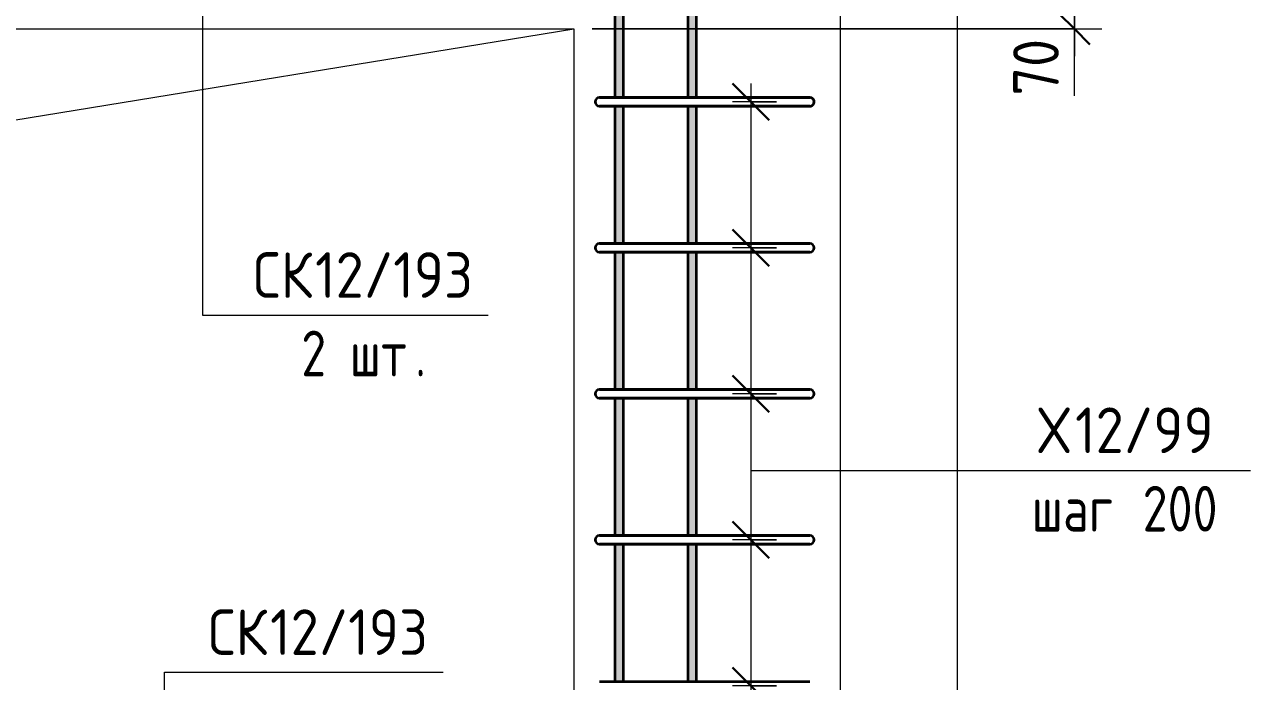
# Model space of a CAD drawing. Header units: millimetres. Extents: x -737 to 48133, y -5064 to 36443.
# Drawn here: x 46319 to 47998, y 1826 to 2726 of the extents above; entities that cross this region are included whole.
import ezdxf

# ---------------------------------------------------------------- set-up
doc = ezdxf.new("R2010")
doc.units = ezdxf.units.MM
for name, color, linetype, lineweight in [('AA_Dim', 7, 'Continuous', 9), ('AA_Dim-25', 7, 'Continuous', 9), ('AA_Oformlenie', 7, 'Continuous', 9), ('AA_Vinoska', 7, 'Continuous', 9), ('AF_Okno', 7, 'Continuous', 20), ('AF_Stena_Опалубка', 253, 'Continuous', 20), ('KR_Armatura_Tonkie', 7, 'Continuous', 20)]:
    doc.layers.add(name, color=color, linetype=linetype, lineweight=lineweight)
doc.styles.add('ISOCPEUR_6', font='isocpeur.TTF', dxfattribs={"width": 0.9, "height": 62.5})
doc.styles.add('ISOCPEUR_8', font='isocpeur.TTF', dxfattribs={"width": 0.8, "height": 62.5})
doc.dimstyles.new('05_Округл_5мм__прозр__2', dxfattribs={"dimscale": 304.8, "dimtxt": 62.672186, "dimasz": 0.139436, "dimexe": 0.123031, "dimexo": 0.082021, "dimgap": 0.008202, "dimtad": 1, "dimdec": 0, "dimrnd": 5, "dimdsep": 46, "dimtxsty": 'ISOCPEUR_6', "dimblk1": 'OBLIQUE', "dimblk2": 'OBLIQUE', "dimsah": 1, "dimcen": 0.09, "dimdle": 0.123031, "dimazin": 0, "dimtfac": 1, "dimtdec": 4, "dimtix": 1, "dimtmove": 1, "dimatfit": 3, "dimfxl": 1, "dimtvp": 1, "dimtolj": 1, "dimtzin": 0, "dimlwd": 18, "dimlwe": 18, "dimarcsym": 2})
doc.dimstyles.new('10_Раскладка_арматуры_с_засечками_1', dxfattribs={"dimscale": 304.8, "dimtxt": 0.18, "dimasz": 0.164042, "dimexe": 0.082021, "dimexo": 0, "dimgap": 0, "dimtad": 1, "dimdec": 3, "dimrnd": 0.001, "dimdsep": 46, "dimtxsty": 'ISOCPEUR_8', "dimblk1": 'OBLIQUE', "dimblk2": 'OBLIQUE', "dimsah": 1, "dimcen": 0.09, "dimdle": 0.082021, "dimazin": 0, "dimtfac": 1, "dimtdec": 4, "dimtix": 1, "dimtmove": 0, "dimatfit": 3, "dimfxl": 1, "dimtvp": 1, "dimtolj": 1, "dimtzin": 0, "dimlwd": 18, "dimlwe": 18, "dimarcsym": 2})
doc.dimstyles.new('10_Раскладка_арматуры_с_засечками_5', dxfattribs={"dimscale": 304.8, "dimtxt": 0.18, "dimasz": 0.164042, "dimexe": 0.082021, "dimexo": 0, "dimgap": 0, "dimtad": 1, "dimdec": 3, "dimrnd": 0.001, "dimdsep": 46, "dimtxsty": 'ISOCPEUR_8', "dimblk1": 'OBLIQUE', "dimblk2": 'OBLIQUE', "dimsah": 1, "dimcen": 0.09, "dimdle": 0.082021, "dimazin": 0, "dimtfac": 1, "dimtdec": 4, "dimtix": 1, "dimtmove": 1, "dimatfit": 3, "dimfxl": 1, "dimtvp": 1, "dimtolj": 1, "dimtzin": 0, "dimlwd": 18, "dimlwe": 18, "dimarcsym": 2})

# ---------------------------------------------------------------- blocks, each defined once
blk = doc.blocks.new('231_Отверстие прямоугольное в стене _Окно_Стена_ - Отверстие прямоугольное с обрамлением-4126487-Схема обрамления отверстия 1500х1050 _h_')
at = {"layer": 'AF_Okno', "lineweight": 9}
for p, q in [((-33935, 2510), (-32645, 2720)), ((-34145, 1670), (-33935, 2510))]:
    blk.add_line(p, q, dxfattribs=at)
blk = doc.blocks.new('350_Стержень верт с удлинением концов _НесАрм_РабПлоск_ - 350_Стержень верт с удлинением концов _НесАрм_РабПлоск_-4140946-Схема обрамления отверстия 1500х1050 _h_')
at = {"layer": 'KR_Armatura_Tonkie', "lineweight": 35}
h = blk.add_hatch(color=256, dxfattribs=at)
h.paths.add_polyline_path([(-32483, 1170), (-32477, 1170), (-32477.2, 1514), (-32489, 1514), (-32488.8, 1170), (-32484.6, 1170)])
h.paths.add_polyline_path([(-32483, 1538), (-32477, 1538), (-32477.2, 1602), (-32489, 1602), (-32488.8, 1538), (-32483.2, 1538)])
h.paths.add_polyline_path([(-32483, 1626), (-32477, 1626), (-32477.2, 1714), (-32489, 1714), (-32488.8, 1626), (-32483.3, 1626)])
h.paths.add_polyline_path([(-32478.8, 1726), (-32477, 1726), (-32477.2, 1814), (-32489, 1814), (-32488.8, 1726), (-32479, 1726)])
h.paths.add_polyline_path([(-32478.8, 1826), (-32477, 1826), (-32477.2, 2014), (-32489, 2014), (-32488.8, 1826), (-32479.1, 1826)])
h.paths.add_polyline_path([(-32478.8, 2026), (-32477, 2026), (-32477.2, 2214), (-32489, 2214), (-32488.8, 2026), (-32479.2, 2026)])
h.paths.add_polyline_path([(-32482.1, 2226), (-32477, 2226), (-32477.2, 2414), (-32489, 2414), (-32488.8, 2226), (-32483, 2226)])
h.paths.add_polyline_path([(-32478.8, 2426), (-32477, 2426), (-32477.2, 2614), (-32489, 2614), (-32488.8, 2426), (-32479.4, 2426)])
h.paths.add_polyline_path([(-32478.8, 2626), (-32477, 2626), (-32477.2, 2776), (-32489, 2776), (-32488.8, 2626), (-32479.5, 2626)])
h.paths.add_polyline_path([(-32482.5, 2800), (-32477, 2800), (-32477.2, 2852), (-32489, 2852), (-32488.8, 2800), (-32483, 2800)])
h.paths.add_polyline_path([(-32482.6, 2876), (-32477, 2876), (-32477.2, 3540), (-32489, 3540), (-32488.8, 2876), (-32483, 2876)])
for p, q in [((-32489, 2776), (-32489, 2626)), ((-32477, 2626), (-32477, 2776)), ((-32489, 2614), (-32489, 2426)), ((-32477, 2426), (-32477, 2614)), ((-32489, 2414), (-32489, 2226)), ((-32477, 2226), (-32477, 2414)), ((-32489, 2214), (-32489, 2026)), ((-32477, 2026), (-32477, 2214)), ((-32489, 2014), (-32489, 1826)), ((-32477, 1826), (-32477, 2014))]:
    blk.add_line(p, q, dxfattribs=at)
blk = doc.blocks.new('350_Стержень верт с удлинением концов _НесАрм_РабПлоск_ - 350_Стержень верт с удлинением концов _НесАрм_РабПлоск_-V21-Схема обрамления отверстия 1500х1050 _h_')
at = {"layer": 'KR_Armatura_Tonkie', "lineweight": 35}
for p, q in [((-32489, 2776), (-32489, 2626)), ((-32477, 2626), (-32477, 2776)), ((-32489, 2614), (-32489, 2426)), ((-32477, 2426), (-32477, 2614)), ((-32489, 2414), (-32489, 2226)), ((-32477, 2226), (-32477, 2414)), ((-32489, 2214), (-32489, 2026)), ((-32477, 2026), (-32477, 2214)), ((-32489, 2014), (-32489, 1826)), ((-32477, 1826), (-32477, 2014))]:
    blk.add_line(p, q, dxfattribs=at)
blk = doc.blocks.new('350_Стержень верт с удлинением концов _НесАрм_РабПлоск_ - 350_Стержень верт с удлинением концов _НесАрм_РабПлоск_-V22-Схема обрамления отверстия 1500х1050 _h_')
at = {"layer": 'KR_Armatura_Tonkie', "lineweight": 35}
h = blk.add_hatch(color=256, dxfattribs=at)
h.paths.add_polyline_path([(-32583, 1170), (-32577, 1170), (-32577.2, 1514), (-32589, 1514), (-32588.8, 1170), (-32584.6, 1170)])
h.paths.add_polyline_path([(-32581.7, 1538), (-32577, 1538), (-32577.2, 1602), (-32589, 1602), (-32588.8, 1538), (-32583, 1538)])
h.paths.add_polyline_path([(-32581.7, 1626), (-32577, 1626), (-32577.2, 1714), (-32589, 1714), (-32588.8, 1626), (-32583, 1626)])
h.paths.add_polyline_path([(-32583.4, 1726), (-32577, 1726), (-32577.2, 1814), (-32589, 1814), (-32588.8, 1726), (-32584.6, 1726)])
h.paths.add_polyline_path([(-32577.4, 1826), (-32577, 1826), (-32577.2, 2014), (-32589, 2014), (-32588.8, 1826), (-32577.8, 1826)])
h.paths.add_polyline_path([(-32577.8, 2026), (-32577, 2026), (-32577.2, 2214), (-32589, 2214), (-32588.8, 2026), (-32578.1, 2026)])
h.paths.add_polyline_path([(-32577.2, 2226), (-32577, 2226), (-32577.2, 2414), (-32589, 2414), (-32588.8, 2226), (-32577.5, 2226)])
h.paths.add_polyline_path([(-32577.8, 2426), (-32577, 2426), (-32577.2, 2614), (-32589, 2614), (-32588.8, 2426), (-32577.8, 2426)])
h.paths.add_polyline_path([(-32577.2, 2626), (-32577, 2626), (-32577.2, 2776), (-32589, 2776), (-32588.8, 2626), (-32577.6, 2626)])
h.paths.add_polyline_path([(-32582.5, 2800), (-32577, 2800), (-32577.2, 2852), (-32589, 2852), (-32588.8, 2800), (-32583, 2800)])
h.paths.add_polyline_path([(-32582.6, 2876), (-32577, 2876), (-32577.2, 3540), (-32589, 3540), (-32588.8, 2876), (-32583, 2876)])
for p, q in [((-32589, 2776), (-32589, 2626.2)), ((-32577, 2626), (-32577, 2776)), ((-32589, 2614), (-32589, 2426)), ((-32577, 2426), (-32577, 2614)), ((-32589, 2414), (-32589, 2226)), ((-32577, 2226), (-32577, 2414)), ((-32589, 2214), (-32589, 2026)), ((-32577, 2026), (-32577, 2214)), ((-32589, 2014), (-32589, 1826)), ((-32577, 1826), (-32577, 2014))]:
    blk.add_line(p, q, dxfattribs=at)
blk = doc.blocks.new('350_Стержень верт с удлинением концов _НесАрм_РабПлоск_ - 350_Стержень верт с удлинением концов _НесАрм_РабПлоск_-V23-Схема обрамления отверстия 1500х1050 _h_')
at = {"layer": 'KR_Armatura_Tonkie', "lineweight": 35}
for p, q in [((-32589, 2776), (-32589, 2626.2)), ((-32577, 2626), (-32577, 2776)), ((-32589, 2614), (-32589, 2426)), ((-32577, 2426), (-32577, 2614)), ((-32589, 2414), (-32589, 2226)), ((-32577, 2226), (-32577, 2414)), ((-32589, 2214), (-32589, 2026)), ((-32577, 2026), (-32577, 2214)), ((-32589, 2014), (-32589, 1826)), ((-32577, 1826), (-32577, 2014))]:
    blk.add_line(p, q, dxfattribs=at)
blk = doc.blocks.new('011_Прямоугольник обрыва _ЭлУзла_ - 011_Прямоугольник обрыва _ЭлУзла_-4156951-Схема обрамления отверстия 1500х1050 _h_')
at = {"layer": 'AA_Oformlenie'}
blk.add_line((-32120, 3046.4), (-32120, 1719.4), dxfattribs=at)
blk = doc.blocks.new('DIMBLOCK158-Схема обрамления отверстия 1500х1050 _h_')
at = {"layer": 'AA_Dim-25', "lineweight": 30}
for p, q in [((47756.9, 2788), (47735.6, 2809.2)), ((47756.9, 2788), (47778.1, 2766.7)), ((47756.9, 2720), (47735.6, 2741.2)), ((47756.9, 2720), (47778.1, 2698.7))]:
    blk.add_line(p, q, dxfattribs=at)
at = {"layer": 'AA_Dim-25', "lineweight": 18}
for p, q in [((47389.4, 2788), (47794.4, 2788)), ((47756.9, 2788), (47389.4, 2788)), ((47756.9, 2788), (47756.9, 2682.5)), ((47756.9, 2731.4), (47756.9, 2754)), ((47756.9, 2628.4), (47756.9, 2731.4)), ((47096.3, 2720), (47794.4, 2720)), ((47756.9, 2720), (47096.3, 2720))]:
    blk.add_line(p, q, dxfattribs=at)
at = {"layer": 'AA_Dim-25', "color": 0, "lineweight": 18, "insert": (47673, 2628.4), "char_height": 62.5, "width": 93.654, "attachment_point": 1, "rotation": 90, "line_spacing_factor": 1.135194, "style": 'ISOCPEUR_6'}
blk.add_mtext('70', dxfattribs=at)
blk = doc.blocks.new('_Oblique')
at = {"color": 0, "linetype": 'ByBlock', "lineweight": -2}
blk.add_line((-0.5, -0.5), (0.5, 0.5), dxfattribs=at)
blk = doc.blocks.new('042_М_Арматуры - Диам длина поз _ Комментарий-3662934-Схема обрамления отверстия 1500х1050 _h_')
at = {"layer": 'AA_Vinoska'}
blk.add_line((-35093, 1279.4), (-34743, 1279.4), dxfattribs=at)
blk = doc.blocks.new('DIMBLOCK195-Схема обрамления отверстия 1500х1050 _h_')
at = {"layer": 'AA_Dim-25', "lineweight": 30}
for p, q in [((47313.6, 2620), (47288.6, 2645)), ((47313.6, 2620), (47338.6, 2595)), ((47313.6, 2420), (47288.6, 2445)), ((47313.6, 2420), (47338.6, 2395))]:
    blk.add_line(p, q, dxfattribs=at)
at = {"layer": 'AA_Dim-25', "lineweight": 18}
for p, q in [((47313.6, 2645), (47313.6, 2420)), ((47349, 2620), (47288.6, 2620)), ((47313.6, 2620), (47349, 2620)), ((47349, 2420), (47288.6, 2420)), ((47313.6, 2420), (47349, 2420))]:
    blk.add_line(p, q, dxfattribs=at)
blk = doc.blocks.new('DIMBLOCK196-Схема обрамления отверстия 1500х1050 _h_')
at = {"layer": 'AA_Dim-25', "lineweight": 30}
for p, q in [((47313.6, 2420), (47288.6, 2445)), ((47313.6, 2420), (47338.6, 2395)), ((47313.6, 2220), (47288.6, 2245)), ((47313.6, 2220), (47338.6, 2195))]:
    blk.add_line(p, q, dxfattribs=at)
at = {"layer": 'AA_Dim-25', "lineweight": 18}
for p, q in [((47349, 2420), (47288.6, 2420)), ((47313.6, 2420), (47313.6, 2220)), ((47313.6, 2420), (47349, 2420)), ((47349, 2220), (47288.6, 2220)), ((47313.6, 2220), (47349, 2220))]:
    blk.add_line(p, q, dxfattribs=at)
blk = doc.blocks.new('DIMBLOCK197-Схема обрамления отверстия 1500х1050 _h_')
at = {"layer": 'AA_Dim-25', "lineweight": 30}
for p, q in [((47313.6, 2220), (47288.6, 2245)), ((47313.6, 2220), (47338.6, 2195)), ((47313.6, 2020), (47288.6, 2045)), ((47313.6, 2020), (47338.6, 1995))]:
    blk.add_line(p, q, dxfattribs=at)
at = {"layer": 'AA_Dim-25', "lineweight": 18}
for p, q in [((47349, 2220), (47288.6, 2220)), ((47313.6, 2220), (47313.6, 2020)), ((47313.6, 2220), (47349, 2220)), ((47349, 2020), (47288.6, 2020)), ((47313.6, 2020), (47349, 2020))]:
    blk.add_line(p, q, dxfattribs=at)
blk = doc.blocks.new('DIMBLOCK198-Схема обрамления отверстия 1500х1050 _h_')
at = {"layer": 'AA_Dim-25', "lineweight": 30}
for p, q in [((47313.6, 2020), (47288.6, 2045)), ((47313.6, 2020), (47338.6, 1995)), ((47313.6, 1820), (47288.6, 1845)), ((47313.6, 1820), (47338.6, 1795))]:
    blk.add_line(p, q, dxfattribs=at)
at = {"layer": 'AA_Dim-25', "lineweight": 18}
for p, q in [((47349, 2020), (47288.6, 2020)), ((47313.6, 2020), (47313.6, 1820)), ((47313.6, 2020), (47349, 2020)), ((47349, 1820), (47288.6, 1820)), ((47313.6, 1820), (47349, 1820))]:
    blk.add_line(p, q, dxfattribs=at)
blk = doc.blocks.new('DIMBLOCK199-Схема обрамления отверстия 1500х1050 _h_')
at = {"layer": 'AA_Dim-25', "lineweight": 30}
for p, q in [((47313.6, 1820), (47288.6, 1845)), ((47313.6, 1820), (47338.6, 1795)), ((47313.6, 1720), (47288.6, 1745)), ((47313.6, 1720), (47338.6, 1695))]:
    blk.add_line(p, q, dxfattribs=at)
at = {"layer": 'AA_Dim-25', "lineweight": 18}
for p, q in [((47349, 1820), (47288.6, 1820)), ((47313.6, 1820), (47313.6, 1695)), ((47313.6, 1820), (47349, 1820)), ((47313.6, 1645.5), (47313.6, 1770)), ((47349, 1720), (47288.6, 1720)), ((47313.6, 1720), (47349, 1720)), ((47313.6, 1645.5), (47313.6, 1645.5))]:
    blk.add_line(p, q, dxfattribs=at)

msp = doc.modelspace()

# ---------------------------------------------------------------- linework, layer by layer
at = {"layer": 'AA_Vinoska'}
for p, q in [((46562.618, 2766.0626), (46562.618, 2327.8325)), ((46562.618, 2327.8325), (46604.078, 2327.8325)), ((47313.6344, 2115.1434), (47648.1025, 2115.1434)), ((46510.4025, 1838.5793), (46542.404, 1838.5793)), ((46510.4025, 1610.6432), (46510.4025, 1838.5793))]:
    msp.add_line(p, q, dxfattribs=at)
at = {"layer": 'AF_Stena_Опалубка'}
for p, q in [((47436.303, 1000), (47436.303, 2920)), ((45571.303, 2720), (47071.303, 2720)), ((47071.303, 2720), (47071.303, 1670))]:
    msp.add_line(p, q, dxfattribs=at)
at = {"layer": 'KR_Armatura_Tonkie', "lineweight": 35}
for p, q in [((47142.4476, 2626), (47106.4476, 2626)), ((47106.4476, 2626), (47116.9743, 2626)), ((47116.9918, 2626), (47142.4476, 2626)), ((47358.4476, 2626), (47142.4476, 2626)), ((47142.4476, 2626), (47358.4476, 2626)), ((47332.9918, 2626), (47295.8262, 2626)), ((47394.4476, 2626), (47332.9918, 2626)), ((47346.7379, 2626), (47383.9035, 2626)), ((47383.9035, 2626), (47358.4476, 2626)), ((47358.4476, 2626), (47394.4476, 2626)), ((47383.9035, 2626), (47383.9035, 2626)), ((47142.4476, 2614), (47106.4476, 2614)), ((47106.4476, 2614), (47116.9743, 2614)), ((47116.9918, 2614), (47142.4476, 2614)), ((47358.4476, 2614), (47142.4476, 2614)), ((47142.4476, 2614), (47358.4476, 2614)), ((47332.9918, 2614), (47295.8262, 2614)), ((47394.4476, 2614), (47332.9918, 2614)), ((47346.7379, 2614), (47383.9035, 2614)), ((47394.4476, 2614), (47358.4476, 2614)), ((47358.4476, 2614), (47394.4476, 2614)), ((47383.9035, 2614), (47394.4476, 2614)), ((47142.4476, 2426), (47106.4476, 2426)), ((47106.4476, 2426), (47116.9743, 2426)), ((47116.9918, 2426), (47142.4476, 2426)), ((47358.4476, 2426), (47142.4476, 2426)), ((47142.4476, 2426), (47358.4476, 2426)), ((47332.9918, 2426), (47295.8262, 2426)), ((47394.4476, 2426), (47332.9918, 2426)), ((47346.7379, 2426), (47383.9035, 2426)), ((47383.9035, 2426), (47358.4476, 2426)), ((47358.4476, 2426), (47394.4476, 2426)), ((47383.9035, 2426), (47383.9035, 2426)), ((47142.4476, 2414), (47106.4476, 2414)), ((47106.4476, 2414), (47116.9743, 2414)), ((47116.9918, 2414), (47142.4476, 2414)), ((47358.4476, 2414), (47142.4476, 2414)), ((47142.4476, 2414), (47358.4476, 2414)), ((47332.9918, 2414), (47295.8262, 2414)), ((47394.4476, 2414), (47332.9918, 2414)), ((47346.7379, 2414), (47383.9035, 2414)), ((47394.4476, 2414), (47358.4476, 2414)), ((47358.4476, 2414), (47394.4476, 2414)), ((47383.9035, 2414), (47394.4476, 2414)), ((47142.4476, 2226), (47106.4476, 2226)), ((47106.4476, 2226), (47116.9743, 2226)), ((47116.9918, 2226), (47142.4476, 2226)), ((47358.4476, 2226), (47142.4476, 2226)), ((47142.4476, 2226), (47358.4476, 2226)), ((47332.9918, 2226), (47295.8262, 2226)), ((47394.4476, 2226), (47332.9918, 2226)), ((47346.7379, 2226), (47383.9035, 2226)), ((47383.9035, 2226), (47358.4476, 2226)), ((47358.4476, 2226), (47394.4476, 2226)), ((47383.9035, 2226), (47383.9035, 2226)), ((47142.4476, 2214), (47106.4476, 2214)), ((47106.4476, 2214), (47116.9743, 2214)), ((47116.9918, 2214), (47142.4476, 2214)), ((47358.4476, 2214), (47142.4476, 2214)), ((47142.4476, 2214), (47358.4476, 2214)), ((47332.9918, 2214), (47295.8262, 2214)), ((47394.4476, 2214), (47332.9918, 2214)), ((47346.7379, 2214), (47383.9035, 2214)), ((47394.4476, 2214), (47358.4476, 2214)), ((47358.4476, 2214), (47394.4476, 2214)), ((47383.9035, 2214), (47394.4476, 2214)), ((47142.4476, 2026), (47106.4476, 2026)), ((47106.4476, 2026), (47116.9743, 2026)), ((47116.9918, 2026), (47142.4476, 2026)), ((47358.4476, 2026), (47142.4476, 2026)), ((47142.4476, 2026), (47358.4476, 2026)), ((47332.9918, 2026), (47295.8262, 2026)), ((47394.4476, 2026), (47332.9918, 2026)), ((47346.7379, 2026), (47383.9035, 2026)), ((47383.9035, 2026), (47358.4476, 2026)), ((47358.4476, 2026), (47394.4476, 2026)), ((47383.9035, 2026), (47383.9035, 2026)), ((47142.4476, 2014), (47106.4476, 2014)), ((47106.4476, 2014), (47116.9743, 2014)), ((47116.9918, 2014), (47142.4476, 2014)), ((47358.4476, 2014), (47142.4476, 2014)), ((47142.4476, 2014), (47358.4476, 2014)), ((47332.9918, 2014), (47295.8262, 2014)), ((47394.4476, 2014), (47332.9918, 2014)), ((47346.7379, 2014), (47383.9035, 2014)), ((47394.4476, 2014), (47358.4476, 2014)), ((47358.4476, 2014), (47394.4476, 2014)), ((47383.9035, 2014), (47394.4476, 2014)), ((47106.4476, 1826), (47116.9743, 1826)), ((47116.9918, 1826), (47142.4476, 1826)), ((47142.4476, 1826), (47358.4476, 1826)), ((47346.7379, 1826), (47383.9035, 1826)), ((47358.4476, 1826), (47394.4476, 1826))]:
    msp.add_line(p, q, dxfattribs=at)
for centre, start, end in [((47106.4476, 2620), 90, 270), ((47106.4476, 2620), 90, 270), ((47394.4476, 2620), 270, 90), ((47394.4476, 2620), 296.5456835, 90), ((47394.4476, 2620), 270, 90), ((47394.4476, 2620), 270, 293.973847), ((47106.4476, 2420), 90, 270), ((47106.4476, 2420), 90, 270), ((47394.4476, 2420), 270, 90), ((47394.4476, 2420), 270, 90), ((47394.4476, 2420), 270, 90), ((47106.4476, 2220), 90, 270), ((47106.4476, 2220), 90, 270), ((47394.4476, 2220), 270, 90), ((47394.4476, 2220), 270, 90), ((47394.4476, 2220), 270, 90), ((47106.4476, 2020), 90, 270), ((47106.4476, 2020), 90, 270), ((47394.4476, 2020), 270, 90), ((47394.4476, 2020), 270, 90), ((47394.4476, 2020), 270, 90)]:
    msp.add_arc(centre, 6, start, end, dxfattribs=at)

# ---------------------------------------------------------------- block references
at = {"layer": 'AA_Oformlenie'}
msp.add_blockref('011_Прямоугольник обрыва _ЭлУзла_ - 011_Прямоугольник обрыва _ЭлУзла_-4156951-Схема обрамления отверстия 1500х1050 _h_', (79716.303, 0), dxfattribs=at)
at = {"layer": 'AA_Vinoska'}
for p in [(81697.0754, 1048.4751), (82741.0998, 835.7859), (81635.4014, 559.2219)]:
    msp.add_blockref('042_М_Арматуры - Диам длина поз _ Комментарий-3662934-Схема обрамления отверстия 1500х1050 _h_', p, dxfattribs=at)
at = {"layer": 'AF_Okno'}
msp.add_blockref('231_Отверстие прямоугольное в стене _Окно_Стена_ - Отверстие прямоугольное с обрамлением-4126487-Схема обрамления отверстия 1500х1050 _h_', (79716.303, 0), dxfattribs=at)
at = {"layer": 'KR_Armatura_Tonkie', "lineweight": 35}
for name in ['350_Стержень верт с удлинением концов _НесАрм_РабПлоск_ - 350_Стержень верт с удлинением концов _НесАрм_РабПлоск_-V22-Схема обрамления отверстия 1500х1050 _h_', '350_Стержень верт с удлинением концов _НесАрм_РабПлоск_ - 350_Стержень верт с удлинением концов _НесАрм_РабПлоск_-V23-Схема обрамления отверстия 1500х1050 _h_', '350_Стержень верт с удлинением концов _НесАрм_РабПлоск_ - 350_Стержень верт с удлинением концов _НесАрм_РабПлоск_-4140946-Схема обрамления отверстия 1500х1050 _h_', '350_Стержень верт с удлинением концов _НесАрм_РабПлоск_ - 350_Стержень верт с удлинением концов _НесАрм_РабПлоск_-V21-Схема обрамления отверстия 1500х1050 _h_']:
    msp.add_blockref(name, (79716.303, 0), dxfattribs=at)

# ---------------------------------------------------------------- texts
at = {"layer": 'AA_Vinoska', "char_height": 62.5, "attachment_point": 1}
for s, insert, width, style in [('СК', (46631.944, 2414.0888), 102.816422, 'ISOCPEUR_6'), ('12/193', (46716.776, 2414.0888), 263.354344, 'ISOCPEUR_6'), ('2 ', (46697.819, 2306.6125), 80.16875, 'ISOCPEUR_8'), ('шт', (46763.9648, 2306.6125), 109.0295, 'ISOCPEUR_8'), ('\\fISOCPEUR|b0|i0|c204|p34|;\\W.8;.', (46853.9232, 2306.6125), 17.637125, 'ISOCPEUR_8'), ('\\fISOCPEUR|b0|i0|c204|p34|;\\W.9;Х', (47707.2435, 2201.3996), 61.329094, 'ISOCPEUR_6'), ('12/99', (47757.845, 2201.3996), 229.082203, 'ISOCPEUR_6'), (' 200', (47818.5289, 2093.9233), 166.751, 'ISOCPEUR_8'), ('шаг', (47698.1435, 2093.9233), 145.907125, 'ISOCPEUR_8'), ('СК', (46570.27, 1924.8356), 102.816422, 'ISOCPEUR_6'), ('12/193', (46655.1021, 1924.8356), 263.354344, 'ISOCPEUR_6')]:
    msp.add_mtext(s, dxfattribs=dict(at, insert=insert, width=width, style=style))

# ---------------------------------------------------------------- dimensions: what is measured, and where the dimension line sits
at = {"layer": 'AA_Dim', "lineweight": 18}
dim = msp.add_linear_dim(base=(47756.878, 2720), p1=(47364.4054, 2788), p2=(47071.303, 2720), angle=90, dimstyle='05_Округл_5мм__прозр__2', override={"dimpost": '<>', "dimfxl": 300.887091}, dxfattribs=at)
dim.commit()
dim.dimension.update_dxf_attribs({"geometry": 'DIMBLOCK158-Схема обрамления отверстия 1500х1050 _h_', "text_midpoint": (47714.6248, 2675.2107), "dimtype": 160, "text_rotation": 90})
for base, p1, p2, dimstyle, override, picture, middle in [((47313.6331, 2420), (47348.9885, 2620), (47348.9885, 2420), '10_Раскладка_арматуры_с_засечками_1', {"dimpost": '<>', "dimfxl": 200}, 'DIMBLOCK195-Схема обрамления отверстия 1500х1050 _h_', (47282.3831, 2520)), ((47313.6331, 2220), (47348.9885, 2420), (47348.9885, 2220), '10_Раскладка_арматуры_с_засечками_1', {"dimpost": '<>', "dimfxl": 200}, 'DIMBLOCK196-Схема обрамления отверстия 1500х1050 _h_', (47282.3831, 2320)), ((47313.6331, 2020), (47348.9885, 2220), (47348.9885, 2020), '10_Раскладка_арматуры_с_засечками_1', {"dimpost": '<>', "dimfxl": 200}, 'DIMBLOCK197-Схема обрамления отверстия 1500х1050 _h_', (47282.3831, 2120)), ((47313.6331, 1820), (47348.9885, 2020), (47348.9885, 1820), '10_Раскладка_арматуры_с_засечками_1', {"dimpost": '<>', "dimfxl": 200}, 'DIMBLOCK198-Схема обрамления отверстия 1500х1050 _h_', (47282.3831, 1920)), ((47313.6331, 1720), (47348.9885, 1820), (47348.9885, 1720), '10_Раскладка_арматуры_с_засечками_5', {"dimpost": '<>', "dimfxl": 100}, 'DIMBLOCK199-Схема обрамления отверстия 1500х1050 _h_', (47282.3831, 1770))]:
    dim = msp.add_linear_dim(base=base, p1=p1, p2=p2, angle=90, dimstyle=dimstyle, override=override, dxfattribs=at)
    dim.commit()
    dim.dimension.update_dxf_attribs({"geometry": picture, "text_midpoint": middle})

doc.saveas('drawing.dxf')
